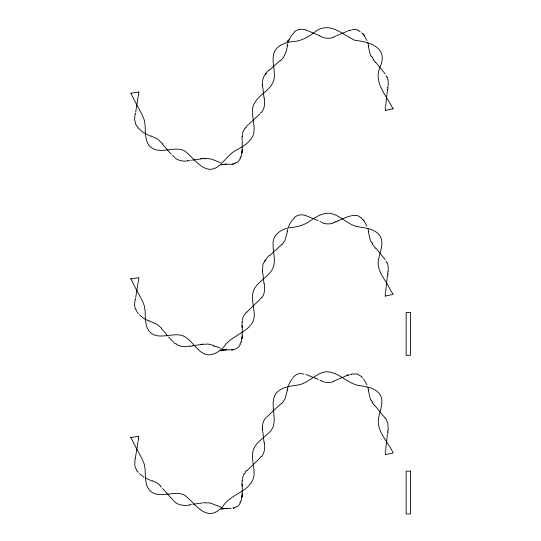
<?xml version="1.0" encoding="UTF-8"?>
<svg xmlns="http://www.w3.org/2000/svg" width="541" height="541" viewBox="0 0 541 541"><rect width="100%" height="100%" fill="white"/><g stroke="black" fill="none" stroke-linecap="round" stroke-linejoin="round"><path stroke-width="0.81" d="M242.084 136.095L242.023 139.903M242.084 321.733L242.104 327.393L242.023 325.54M242.084 480.34L242.104 486.001L242.023 484.148M242.212 151.23L242.03 152.941L242.287 149.647L241.036 157.174M242.287 335.285L241.036 342.811M242.212 495.475L242.03 497.186L242.287 493.892L241.036 501.419M242.165 149.58L242.287 140.667M242.165 335.217L242.294 327.521M242.165 493.825L242.294 486.129M385.212 110.432L385.483 108.984M385.483 294.622L385.293 296.049M385.483 453.23L385.293 454.656M388.228 85.85L388.215 80.907L387.275 77.201M388.228 271.487L388.215 266.544L387.275 262.838M388.228 430.095L387.85 423.285L385.584 418.139M387.708 87.77L387.809 86.546M387.708 273.408L387.856 271.568M387.708 432.016L387.856 430.176M385.699 105.853L386.998 93.809M385.699 291.491L386.998 279.44M385.699 450.098L386.998 438.054M385.185 108.349L385.368 106.516M385.185 293.986L385.368 292.154M385.185 452.594L385.368 450.761M387.491 89.799L387.072 93.187M387.491 275.437L387.072 278.825M387.403 434.761L387.072 437.432M138.57 92.051L138.949 91.99L138.374 96.426M385.124 296.089C387.85 295.501 390.568 294.919 393.293 294.331C390.528 290.855 388.485 285.533 385.706 281.536C381.026 274.517 376.117 266.26 379.004 257.516C380.566 250.138 384.637 241.09 378.923 234.51C372.803 227.707 363.139 228.126 354.984 226.03C347.329 223.332 341.52 217.13 333.871 214.378C326.074 211.085 318.034 215.501 311.677 219.849C305.32 224.982 297.435 227.064 289.449 227.741C281.124 228.911 272.265 235.173 273.097 244.478C272.928 252.397 276.12 260.661 272.907 268.302C268.891 276.248 260.18 280.17 255.237 287.399C250.503 294.324 253.127 303.001 253.878 310.662C258.003 331.106 232.596 333.155 224.048 346.646C219.064 352.286 210.51 357.439 203.085 353.334C195.998 349.073 192.041 341.229 185.042 336.854A13.883 13.883 0 0 0 180.004 335.035C169.779 333.384 156.329 340.573 148.748 330.679A18.949 18.949 0 0 1 146.395 325.533L145.38 320.035L145.144 310.953L144.204 305.395L142.073 300.269L134.675 286.473A196.241 196.241 0 0 1 130.983 278.858L130.584 278.919L138.963 277.628L138.374 282.064M387.748 89.745L388.025 87.703M387.748 275.383L388.032 273.34M387.748 433.99L388.032 431.948M137.657 99.801L137.84 98.509A162.645 162.645 0 0 0 138.016 97.15M137.657 285.438L137.84 284.147A162.645 162.645 0 0 0 138.016 282.787M137.657 444.046L137.84 442.754A162.645 162.645 0 0 0 138.016 441.395M138.374 440.672L138.685 438.501M135.047 114.131L134.567 119.487L135.96 125.12M135.047 299.768L134.567 305.124L135.243 309.06M135.047 458.376L134.777 465.76L136.887 470.954M242.469 136.318L242.639 135.189M242.469 321.956L242.639 320.827M242.469 480.564L242.639 479.434M135.351 114.077L135.527 112.92M137.57 100.45L136.197 108.842M135.351 299.714L135.527 298.558M137.57 286.088L136.197 294.48M135.351 458.322L135.527 457.165M137.57 444.695L135.608 456.59M135.703 111.771L136.095 109.438M135.703 297.408L136.095 295.075M287.454 45.694C286.507 51.091 285.026 56.758 280.698 60.491M287.454 231.332L285.039 240.251L282.037 244.735M287.454 389.939L285.039 398.859L282.037 403.343M242.294 134.378L243.328 130.881L245.174 127.859M242.294 320.015L243.328 316.519L246.358 312.049M242.294 478.623L244.14 473.618M287.115 45.674L287.636 43.814M287.115 231.311L287.636 229.452M287.115 389.919L288.035 386.822M288.448 227.058L288.867 225.982A26.171 26.171 0 0 1 291.592 221.1L294.257 218.151M288.448 385.665L288.867 384.59A26.171 26.171 0 0 1 291.592 379.708L292.39 378.72M239.886 158.56L240.644 156.924M239.886 344.198L240.644 342.561M239.886 502.805L240.644 501.169M240.326 158.831L238.25 161.658L236.816 162.726M240.326 344.468C238.77 347.843 235.152 349.689 231.575 349.959L233.374 349.682M240.326 503.083L238.25 505.903L233.374 508.29M264.623 261.783L265.286 260.701M265.185 259.91L262.818 264.921L262.527 272.285L262.399 270.378M244.606 473.862L245.269 472.841M261.675 112.244C264.86 108.281 265.009 102.925 264.285 98.117M261.675 297.881C264.86 293.919 265.016 288.563 264.285 283.755M261.675 456.489C264.86 452.526 265.016 447.17 264.285 442.362M265.624 74.523L266.388 73.515M265.624 260.16L266.388 259.153M260.491 113.076L261.222 112.136M260.126 299.187L261.222 297.773M261.222 456.381L259.335 458.687M245.607 128.089L246.365 127.115M266.382 417.01C262.852 420.682 261.871 425.983 262.527 430.893L262.399 428.986M245.168 472.104L246.358 470.656M289.056 39.784L287.67 41.393L288.853 40.176M259.727 113.995L252.079 121.279M259.727 299.633L252.079 306.916M246.743 312.258L251.619 307.335M267.213 416.753L270.642 413.277M246.743 470.866L258.936 459.14M281.597 244.633L269.533 255.71M281.597 403.241L271.068 412.898M266.382 258.402L269.283 255.508M292.769 377.834C294.994 375.028 298.463 373.074 302.115 373.439M246.365 126.411L247.69 125.005M248.461 124.741L251.619 121.698M280.319 60.409L269.533 70.073M294.257 32.514L291.592 35.463A26.171 26.171 0 0 0 288.867 40.345M287.514 41.535L288.745 40.379L287.352 41.677M269.283 69.87C264.177 73.799 261.404 80.251 262.527 86.648L262.399 84.741M287.19 41.819L288.637 40.582M294.223 32.054C297.239 28.984 301.919 28.599 305.861 29.856M294.216 217.692C297.239 214.615 301.919 214.236 305.861 215.494M234.699 163.267L236.356 162.442M335.826 222.013L337.895 221.059M337.882 220.809L347.43 216.846M336.509 35.747L347.43 31.209M335.819 380.276L346.233 375.853M333.959 36.72L335.819 36.031M333.959 222.358L335.819 221.668M333.959 380.965L335.197 380.506M220.309 350.859L222.162 350.203M333.966 37.14C329.422 39.135 324.255 38.384 319.941 36.173M333.966 222.777C330.017 224.441 325.513 224.292 321.625 222.534M333.966 381.385C330.017 383.048 325.513 382.9 321.625 381.148M348.086 30.736L349.824 30.168M232.968 508.073L234.125 507.701M233.374 164.045L231.562 164.322L235.132 163.531M348.025 216.643L349.182 216.319M348.025 375.251L349.182 374.927M220.884 350.649L222.757 350.128M221.174 164.897L225.705 164.112M221.174 350.541L223.352 350.054L221.756 350.325M221.174 509.149L225.705 508.364M393.314 108.694L385.348 110.405M385.124 454.697L392.583 453.094M138.767 436.262L130.584 437.527L130.983 437.466A196.255 196.248 0 0 0 134.675 445.081L142.073 458.876L144.204 464.002L145.144 469.561L145.38 478.643L146.395 484.141A18.949 18.949 0 0 0 148.748 489.287C156.329 499.187 169.779 491.992 180.004 493.642A13.883 13.883 0 0 1 185.042 495.461C196.796 505.071 206.98 523.553 222.764 506.599C230.493 493.162 251.991 491.931 254.067 474.937C254.513 466.883 251.22 458.876 253.039 450.856C255.054 443.444 262.06 439.224 267.247 434.153C281.942 423.901 267.301 405.31 276.35 393.009C281.895 386.808 290.585 386.139 298.28 384.989C305.814 383.596 311.427 377.943 318.088 374.602C333.053 365.121 344.806 382.778 358.521 385.496C366.338 386.517 375.481 387.748 380.228 394.876C383.941 401.571 380.411 409.273 379.004 416.124C375.041 430.291 388.032 441.26 393.104 452.979M349.757 30.519L351.048 30.276M349.757 216.157L351.048 215.913M350.399 374.642L351.691 374.399M189.891 346.382L192.907 345.834M222.385 350.223L225.705 349.757M138.624 92.044L130.861 93.235M138.679 436.283L138.57 436.296A162.645 162.645 0 0 1 138.347 438.555M195.599 503.901L198.757 503.441M192.867 345.692L200.616 344.61M192.867 504.307L194.922 504.002M351.778 29.735L355.254 29.471L358.845 30.37M191.318 160.271L200.616 158.973M351.778 215.372L357.216 215.44L361.679 218.016M351.778 373.98L357.216 374.047L361.679 376.624M202.665 158.527L200.792 158.77L204.146 158.371M202.665 344.164L200.792 344.407L208.204 344.056L213.472 345.388M222.04 164.579L226.801 164.234M222.04 350.216L226.801 349.871M222.04 508.831L226.801 508.479M199.372 503.367L201.847 503.11M189.871 504.685L191.318 504.516M189.891 504.99C184.325 505.991 178.084 505.368 173.83 501.277M202.665 502.772L209.976 502.947L220.43 506.87M230.588 164.214L226.212 164.194M231.196 349.797L225.577 349.77M231.196 508.405L225.577 508.384M187.801 160.609L189.871 160.44M188.491 346.193L189.871 346.078M187.788 160.988C183.46 161.495 178.814 160.9 175.27 158.168M187.788 346.632L181.952 346.585L176.833 344.82M203.937 158.723L205.81 158.736M206.04 158.324L211.72 159.155L220.43 162.625M302.804 373.98L304.028 374.095M305.915 30.228L307.16 30.567M305.915 215.859L307.16 216.204M305.915 374.473L318.23 379.356M220.816 507.316L222.121 507.701M307.788 30.742L319.934 35.841M307.788 216.38L315.91 219.693M213.201 345.861L214.899 346.504M150.817 135.865L157.478 138.983L162.8 143.94M319.934 221.479L321.056 221.918M319.934 380.086L321.611 380.742M149.025 320.806L157.478 324.62L161.57 328.177M220.43 348.262L215.169 346.071M152.406 480.719L157.478 483.228L160.278 485.473M150.628 480.401L152.177 481.064M149.472 135.656L150.628 136.156M150.046 480.151L145.522 478.034M148.89 135.406L142.357 131.835L138.354 128.102A15.344 15.344 0 0 1 137.292 126.641M316.573 219.998L318.23 220.748M148.89 321.043L143.913 318.507L139.544 315.078M358.737 30.891L360.144 31.723M175.852 343.677L176.9 344.319M143.913 477.115L139.544 473.686M174.844 157.363L172.484 155.456M173.83 342.669L175.27 343.812M173.411 341.885L168.643 337.111M173.411 500.493L162.543 488.489M159.967 485.879L161.279 487.15M361.611 32.839L362.497 33.711M361.611 218.476L362.497 219.348M361.611 377.084L362.497 377.956M171.159 154.185L164.315 146.3M161.279 328.536L163.93 331.471M162.543 144.244L163.93 145.84M375.562 62.587L373.141 59.652M375.562 248.224L372.107 243.768M375.86 62.506L385.226 73.975M375.86 248.143L385.226 259.612M164.315 331.937L167.622 335.914M363.336 220.282L364.147 221.276M363.336 378.896L364.147 379.883M374.67 405.27L385.226 418.22M374.298 405.378L372.107 402.376M362.97 219.396L364.154 220.944M364.147 35.638L366.926 40.548M364.506 221.81L366.926 226.185M364.506 380.418L366.926 384.793M373.574 59.524L371.735 56.44M371.735 242.077L372.587 243.626M371.735 400.685L372.587 402.233M392.922 108.775C386.605 95.115 372.648 82.421 380.451 66.151C388.134 47.324 369.435 41.806 354.984 40.386C341.209 33.819 328.712 20.105 313.422 33.082C307.376 37.363 300.742 41.258 293.134 41.535C285.912 42.326 277.749 44.964 274.307 51.929C271.46 59.666 274.564 67.828 274.348 75.76C274.672 83.537 268.492 89.123 263.034 93.688C257.435 98.219 251.788 104.291 252.485 112.068C252.519 119.473 255.311 126.892 253.492 134.256C251.247 141.424 244.417 145.637 238.216 149.106C231.176 152.156 226.611 158.364 221.391 163.653C206.243 178.726 195.998 159.757 185.049 151.209A13.883 13.883 0 0 0 180.011 149.384C169.786 147.734 156.329 154.936 148.755 145.035A18.955 18.955 0 0 1 146.401 139.889L145.38 134.391L145.137 125.309L144.19 119.75L142.067 114.631L135.514 102.486A197.742 197.742 0 0 1 130.969 93.221M371.227 56.589L369.902 53.187L368.353 45.951M371.221 242.226L369.895 238.824L368.353 231.589M371.221 400.834L369.895 397.432L368.353 390.196M386.112 75.632L386.822 77.295M386.112 261.269L386.822 262.933M367.61 42.299L368.184 44.105M367.799 228.539L368.184 229.742M367.799 387.146L368.184 388.35M368.347 44.714L368.664 45.924M368.347 230.351L368.664 231.562M368.347 388.959L368.664 390.169M264.015 98.09L262.811 87.426M264.015 283.721L262.811 273.063M264.015 442.335L262.811 431.671M136.981 126.114A15.344 15.344 0 0 1 136.406 125.039M138.354 313.739A15.344 15.344 0 0 1 137.292 312.272M136.981 311.751A15.344 15.344 0 0 1 136.406 310.676M136.156 310.115A15.344 15.344 0 0 1 135.71 308.965M138.354 472.347A15.344 15.344 0 0 1 137.292 470.886M242.206 336.867L242.03 338.578L242.212 336.867M348.086 374.981L346.274 375.67L348.086 374.981M410.43 312.542L406.149 312.542L406.149 355.336L410.43 355.336L410.43 312.542M410.43 471.15L406.149 471.15L406.149 513.943L410.43 513.943L410.43 471.15M364.154 35.307L362.97 33.758L364.154 35.307"/></g></svg>
